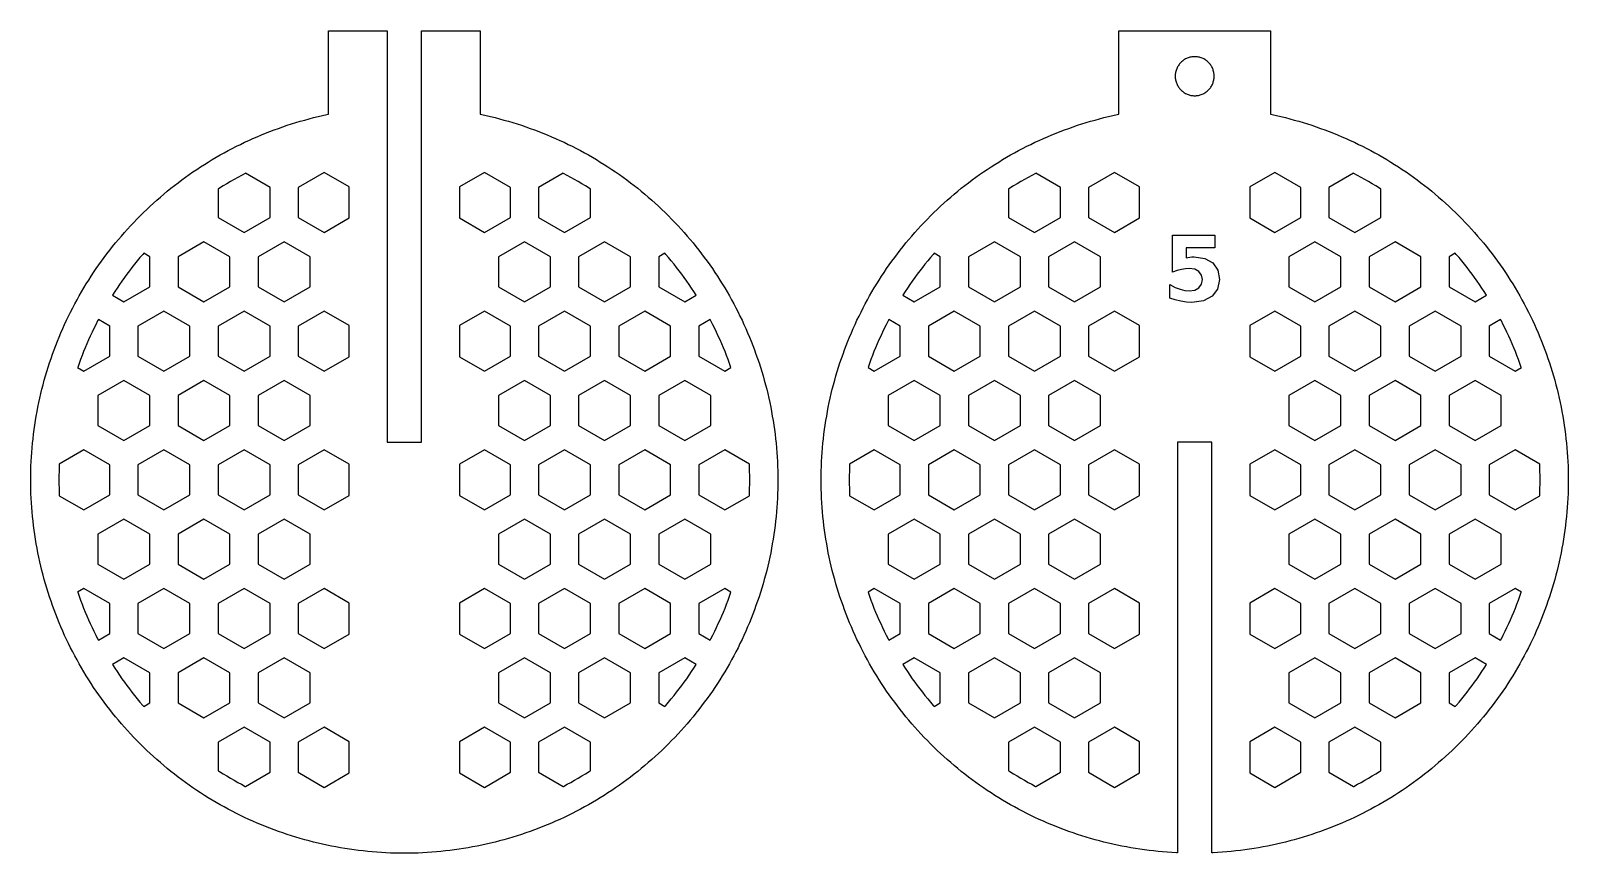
# Model space of a CAD drawing. Header units: millimetres. Extents: x -34 to 108, y -34 to 42.
import ezdxf

# ---------------------------------------------------------------- set-up
doc = ezdxf.new("R2010")
doc.units = ezdxf.units.MM
doc.layers.add('CUT', color=1, linetype='Continuous')
doc.layers.add('ENGRAVE', color=7, linetype='Continuous')

msp = doc.modelspace()

# ---------------------------------------------------------------- linework, layer by layer
at = {"layer": 'CUT'}
for points in [[(34.48, -1.27), (34.46, -1.69), (34.44, -2.12), (34.41, -2.54), (34.37, -2.96), (34.33, -3.38), (34.29, -3.8), (34.24, -4.22), (34.19, -4.64), (34.13, -5.06), (34.06, -5.48), (33.99, -5.9), (33.92, -6.31), (33.84, -6.73), (33.75, -7.15), (33.66, -7.56), (33.57, -7.97), (33.47, -8.38), (33.36, -8.79), (33.25, -9.2), (33.13, -9.61), (33.01, -10.01), (32.89, -10.42), (32.76, -10.82), (32.62, -11.22), (32.48, -11.62), (32.34, -12.02), (32.19, -12.42), (32.03, -12.81), (31.87, -13.2), (31.71, -13.59), (31.54, -13.98), (31.37, -14.37), (31.19, -14.75), (31, -15.13), (30.82, -15.51), (30.62, -15.89), (30.43, -16.26), (30.22, -16.64), (30.02, -17), (29.81, -17.37), (29.59, -17.74), (29.37, -18.1), (29.15, -18.46), (28.92, -18.81), (28.69, -19.17), (28.45, -19.52), (28.21, -19.87), (27.96, -20.21), (27.71, -20.55), (27.46, -20.89), (27.2, -21.23), (26.94, -21.56), (26.67, -21.89), (26.4, -22.21), (26.12, -22.53), (25.85, -22.85), (25.56, -23.17), (25.28, -23.48), (24.99, -23.79), (24.69, -24.09), (24.4, -24.4), (24.09, -24.69), (23.79, -24.99), (23.48, -25.28), (23.17, -25.56), (22.85, -25.85), (22.53, -26.12), (22.21, -26.4), (21.89, -26.67), (21.56, -26.94), (21.23, -27.2), (20.89, -27.46), (20.55, -27.71), (20.21, -27.96), (19.87, -28.21), (19.52, -28.45), (19.17, -28.69), (18.81, -28.92), (18.46, -29.15), (18.1, -29.37), (17.74, -29.59), (17.37, -29.81), (17, -30.02), (16.64, -30.22), (16.26, -30.43), (15.89, -30.62), (15.51, -30.82), (15.13, -31), (14.75, -31.19), (14.37, -31.37), (13.98, -31.54), (13.59, -31.71), (13.2, -31.87), (12.81, -32.03), (12.42, -32.19), (12.02, -32.34), (11.62, -32.48), (11.22, -32.62), (10.82, -32.76), (10.42, -32.89), (10.01, -33.01), (9.61, -33.13), (9.2, -33.25), (8.79, -33.36), (8.38, -33.47), (7.97, -33.57), (7.56, -33.66), (7.15, -33.75), (6.73, -33.84), (6.31, -33.92), (5.9, -33.99), (5.48, -34.06), (5.06, -34.13), (4.64, -34.19), (4.22, -34.24), (3.8, -34.29), (3.38, -34.33), (2.96, -34.37), (2.54, -34.41), (2.12, -34.44), (1.69, -34.46), (1.27, -34.48), (0.85, -34.49), (0.42, -34.5), (0, -34.5), (-0.42, -34.5), (-0.85, -34.49), (-1.27, -34.48), (-1.69, -34.46), (-2.12, -34.44), (-2.54, -34.41), (-2.96, -34.37), (-3.38, -34.33), (-3.8, -34.29), (-4.22, -34.24), (-4.64, -34.19), (-5.06, -34.13), (-5.48, -34.06), (-5.9, -33.99), (-6.31, -33.92), (-6.73, -33.84), (-7.15, -33.75), (-7.56, -33.66), (-7.97, -33.57), (-8.38, -33.47), (-8.79, -33.36), (-9.2, -33.25), (-9.61, -33.13), (-10.01, -33.01), (-10.42, -32.89), (-10.82, -32.76), (-11.22, -32.62), (-11.62, -32.48), (-12.02, -32.34), (-12.42, -32.19), (-12.81, -32.03), (-13.2, -31.87), (-13.59, -31.71), (-13.98, -31.54), (-14.37, -31.37), (-14.75, -31.19), (-15.13, -31), (-15.51, -30.82), (-15.89, -30.62), (-16.26, -30.43), (-16.64, -30.22), (-17, -30.02), (-17.37, -29.81), (-17.74, -29.59), (-18.1, -29.37), (-18.46, -29.15), (-18.81, -28.92), (-19.17, -28.69), (-19.52, -28.45), (-19.87, -28.21), (-20.21, -27.96), (-20.55, -27.71), (-20.89, -27.46), (-21.23, -27.2), (-21.56, -26.94), (-21.89, -26.67), (-22.21, -26.4), (-22.53, -26.12), (-22.85, -25.85), (-23.17, -25.56), (-23.48, -25.28), (-23.79, -24.99), (-24.09, -24.69), (-24.4, -24.4), (-24.69, -24.09), (-24.99, -23.79), (-25.28, -23.48), (-25.56, -23.17), (-25.85, -22.85), (-26.12, -22.53), (-26.4, -22.21), (-26.67, -21.89), (-26.94, -21.56), (-27.2, -21.23), (-27.46, -20.89), (-27.71, -20.55), (-27.96, -20.21), (-28.21, -19.87), (-28.45, -19.52), (-28.69, -19.17), (-28.92, -18.81), (-29.15, -18.46), (-29.37, -18.1), (-29.59, -17.74), (-29.81, -17.37), (-30.02, -17), (-30.22, -16.64), (-30.43, -16.26), (-30.62, -15.89), (-30.82, -15.51), (-31, -15.13), (-31.19, -14.75), (-31.37, -14.37), (-31.54, -13.98), (-31.71, -13.59), (-31.87, -13.2), (-32.03, -12.81), (-32.19, -12.42), (-32.34, -12.02), (-32.48, -11.62), (-32.62, -11.22), (-32.76, -10.82), (-32.89, -10.42), (-33.01, -10.01), (-33.13, -9.61), (-33.25, -9.2), (-33.36, -8.79), (-33.47, -8.38), (-33.57, -7.97), (-33.66, -7.56), (-33.75, -7.15), (-33.84, -6.73), (-33.92, -6.31), (-33.99, -5.9), (-34.06, -5.48), (-34.13, -5.06), (-34.19, -4.64), (-34.24, -4.22), (-34.29, -3.8), (-34.33, -3.38), (-34.37, -2.96), (-34.41, -2.54), (-34.44, -2.12), (-34.46, -1.69), (-34.48, -1.27), (-34.49, -0.85), (-34.5, -0.42), (-34.5, 0), (-34.5, 0.42), (-34.49, 0.85), (-34.48, 1.27), (-34.46, 1.69), (-34.44, 2.12), (-34.41, 2.54), (-34.37, 2.96), (-34.33, 3.38), (-34.29, 3.8), (-34.24, 4.22), (-34.19, 4.64), (-34.13, 5.06), (-34.06, 5.48), (-33.99, 5.9), (-33.92, 6.31), (-33.84, 6.73), (-33.75, 7.15), (-33.66, 7.56), (-33.57, 7.97), (-33.47, 8.38), (-33.36, 8.79), (-33.25, 9.2), (-33.13, 9.61), (-33.01, 10.01), (-32.89, 10.42), (-32.76, 10.82), (-32.62, 11.22), (-32.48, 11.62), (-32.34, 12.02), (-32.19, 12.42), (-32.03, 12.81), (-31.87, 13.2), (-31.71, 13.59), (-31.54, 13.98), (-31.37, 14.37), (-31.19, 14.75), (-31, 15.13), (-30.82, 15.51), (-30.62, 15.89), (-30.43, 16.26), (-30.22, 16.64), (-30.02, 17), (-29.81, 17.37), (-29.59, 17.74), (-29.37, 18.1), (-29.15, 18.46), (-28.92, 18.81), (-28.69, 19.17), (-28.45, 19.52), (-28.21, 19.87), (-27.96, 20.21), (-27.71, 20.55), (-27.46, 20.89), (-27.2, 21.23), (-26.94, 21.56), (-26.67, 21.89), (-26.4, 22.21), (-26.12, 22.53), (-25.85, 22.85), (-25.56, 23.17), (-25.28, 23.48), (-24.99, 23.79), (-24.69, 24.09), (-24.4, 24.4), (-24.09, 24.69), (-23.79, 24.99), (-23.48, 25.28), (-23.17, 25.56), (-22.85, 25.85), (-22.53, 26.12), (-22.21, 26.4), (-21.89, 26.67), (-21.56, 26.94), (-21.23, 27.2), (-20.89, 27.46), (-20.55, 27.71), (-20.21, 27.96), (-19.87, 28.21), (-19.52, 28.45), (-19.17, 28.69), (-18.81, 28.92), (-18.46, 29.15), (-18.1, 29.37), (-17.74, 29.59), (-17.37, 29.81), (-17, 30.02), (-16.64, 30.22), (-16.26, 30.43), (-15.89, 30.62), (-15.51, 30.82), (-15.13, 31), (-14.75, 31.19), (-14.37, 31.37), (-13.98, 31.54), (-13.59, 31.71), (-13.2, 31.87), (-12.81, 32.03), (-12.42, 32.19), (-12.02, 32.34), (-11.62, 32.48), (-11.22, 32.62), (-10.82, 32.76), (-10.42, 32.89), (-10.01, 33.01), (-9.61, 33.13), (-9.2, 33.25), (-8.79, 33.36), (-8.38, 33.47), (-7.97, 33.57), (-7.56, 33.66), (-7.15, 33.75), (-7, 33.78), (-7, 41.5), (-1.59, 41.5), (-1.59, 3.5), (1.59, 3.5), (1.59, 41.5), (7, 41.5), (7, 33.78), (7.15, 33.75), (7.56, 33.66), (7.97, 33.57), (8.38, 33.47), (8.79, 33.36), (9.2, 33.25), (9.61, 33.13), (10.01, 33.01), (10.42, 32.89), (10.82, 32.76), (11.22, 32.62), (11.62, 32.48), (12.02, 32.34), (12.42, 32.19), (12.81, 32.03), (13.2, 31.87), (13.59, 31.71), (13.98, 31.54), (14.37, 31.37), (14.75, 31.19), (15.13, 31), (15.51, 30.82), (15.89, 30.62), (16.26, 30.43), (16.64, 30.22), (17, 30.02), (17.37, 29.81), (17.74, 29.59), (18.1, 29.37), (18.46, 29.15), (18.81, 28.92), (19.17, 28.69), (19.52, 28.45), (19.87, 28.21), (20.21, 27.96), (20.55, 27.71), (20.89, 27.46), (21.23, 27.2), (21.56, 26.94), (21.89, 26.67), (22.21, 26.4), (22.53, 26.12), (22.85, 25.85), (23.17, 25.56), (23.48, 25.28), (23.79, 24.99), (24.09, 24.69), (24.4, 24.4), (24.69, 24.09), (24.99, 23.79), (25.28, 23.48), (25.56, 23.17), (25.85, 22.85), (26.12, 22.53), (26.4, 22.21), (26.67, 21.89), (26.94, 21.56), (27.2, 21.23), (27.46, 20.89), (27.71, 20.55), (27.96, 20.21), (28.21, 19.87), (28.45, 19.52), (28.69, 19.17), (28.92, 18.81), (29.15, 18.46), (29.37, 18.1), (29.59, 17.74), (29.81, 17.37), (30.02, 17), (30.22, 16.64), (30.43, 16.26), (30.62, 15.89), (30.82, 15.51), (31, 15.13), (31.19, 14.75), (31.37, 14.37), (31.54, 13.98), (31.71, 13.59), (31.87, 13.2), (32.03, 12.81), (32.19, 12.42), (32.34, 12.02), (32.48, 11.62), (32.62, 11.22), (32.76, 10.82), (32.89, 10.42), (33.01, 10.01), (33.13, 9.61), (33.25, 9.2), (33.36, 8.79), (33.47, 8.38), (33.57, 7.97), (33.66, 7.56), (33.75, 7.15), (33.84, 6.73), (33.92, 6.31), (33.99, 5.9), (34.06, 5.48), (34.13, 5.06), (34.19, 4.64), (34.24, 4.22), (34.29, 3.8), (34.33, 3.38), (34.37, 2.96), (34.41, 2.54), (34.44, 2.12), (34.46, 1.69), (34.48, 1.27), (34.49, 0.85), (34.5, 0.42), (34.5, 0), (34.5, -0.42), (34.49, -0.85), (34.48, -1.27)], [(107.46, -1.69), (107.44, -2.12), (107.41, -2.54), (107.37, -2.96), (107.33, -3.38), (107.29, -3.8), (107.24, -4.22), (107.19, -4.64), (107.13, -5.06), (107.06, -5.48), (106.99, -5.9), (106.92, -6.31), (106.84, -6.73), (106.75, -7.15), (106.66, -7.56), (106.57, -7.97), (106.47, -8.38), (106.36, -8.79), (106.25, -9.2), (106.13, -9.61), (106.01, -10.01), (105.89, -10.42), (105.76, -10.82), (105.62, -11.22), (105.48, -11.62), (105.34, -12.02), (105.19, -12.42), (105.03, -12.81), (104.87, -13.2), (104.71, -13.59), (104.54, -13.98), (104.37, -14.37), (104.19, -14.75), (104, -15.13), (103.82, -15.51), (103.62, -15.89), (103.43, -16.26), (103.22, -16.64), (103.02, -17), (102.81, -17.37), (102.59, -17.74), (102.37, -18.1), (102.15, -18.46), (101.92, -18.81), (101.69, -19.17), (101.45, -19.52), (101.21, -19.87), (100.96, -20.21), (100.71, -20.55), (100.46, -20.89), (100.2, -21.23), (99.94, -21.56), (99.67, -21.89), (99.4, -22.21), (99.12, -22.53), (98.85, -22.85), (98.56, -23.17), (98.28, -23.48), (97.99, -23.79), (97.69, -24.09), (97.4, -24.4), (97.09, -24.69), (96.79, -24.99), (96.48, -25.28), (96.17, -25.56), (95.85, -25.85), (95.53, -26.12), (95.21, -26.4), (94.89, -26.67), (94.56, -26.94), (94.23, -27.2), (93.89, -27.46), (93.55, -27.71), (93.21, -27.96), (92.87, -28.21), (92.52, -28.45), (92.17, -28.69), (91.81, -28.92), (91.46, -29.15), (91.1, -29.37), (90.74, -29.59), (90.37, -29.81), (90, -30.02), (89.64, -30.22), (89.26, -30.43), (88.89, -30.62), (88.51, -30.82), (88.13, -31), (87.75, -31.19), (87.37, -31.37), (86.98, -31.54), (86.59, -31.71), (86.2, -31.87), (85.81, -32.03), (85.42, -32.19), (85.02, -32.34), (84.62, -32.48), (84.22, -32.62), (83.82, -32.76), (83.42, -32.89), (83.01, -33.01), (82.61, -33.13), (82.2, -33.25), (81.79, -33.36), (81.38, -33.47), (80.97, -33.57), (80.56, -33.66), (80.15, -33.75), (79.73, -33.84), (79.31, -33.92), (78.9, -33.99), (78.48, -34.06), (78.06, -34.13), (77.64, -34.19), (77.22, -34.24), (76.8, -34.29), (76.38, -34.33), (75.96, -34.37), (75.54, -34.41), (75.12, -34.44), (74.69, -34.46), (74.59, -34.46), (74.59, 3.5), (71.41, 3.5), (71.41, -34.46), (71.31, -34.46), (70.88, -34.44), (70.46, -34.41), (70.04, -34.37), (69.62, -34.33), (69.2, -34.29), (68.78, -34.24), (68.36, -34.19), (67.94, -34.13), (67.52, -34.06), (67.1, -33.99), (66.69, -33.92), (66.27, -33.84), (65.85, -33.75), (65.44, -33.66), (65.03, -33.57), (64.62, -33.47), (64.21, -33.36), (63.8, -33.25), (63.39, -33.13), (62.99, -33.01), (62.58, -32.89), (62.18, -32.76), (61.78, -32.62), (61.38, -32.48), (60.98, -32.34), (60.58, -32.19), (60.19, -32.03), (59.8, -31.87), (59.41, -31.71), (59.02, -31.54), (58.63, -31.37), (58.25, -31.19), (57.87, -31), (57.49, -30.82), (57.11, -30.62), (56.74, -30.43), (56.36, -30.22), (56, -30.02), (55.63, -29.81), (55.26, -29.59), (54.9, -29.37), (54.54, -29.15), (54.19, -28.92), (53.83, -28.69), (53.48, -28.45), (53.13, -28.21), (52.79, -27.96), (52.45, -27.71), (52.11, -27.46), (51.77, -27.2), (51.44, -26.94), (51.11, -26.67), (50.79, -26.4), (50.47, -26.12), (50.15, -25.85), (49.83, -25.56), (49.52, -25.28), (49.21, -24.99), (48.91, -24.69), (48.6, -24.4), (48.31, -24.09), (48.01, -23.79), (47.72, -23.48), (47.44, -23.17), (47.15, -22.85), (46.88, -22.53), (46.6, -22.21), (46.33, -21.89), (46.06, -21.56), (45.8, -21.23), (45.54, -20.89), (45.29, -20.55), (45.04, -20.21), (44.79, -19.87), (44.55, -19.52), (44.31, -19.17), (44.08, -18.81), (43.85, -18.46), (43.63, -18.1), (43.41, -17.74), (43.19, -17.37), (42.98, -17), (42.78, -16.64), (42.57, -16.26), (42.38, -15.89), (42.18, -15.51), (42, -15.13), (41.81, -14.75), (41.63, -14.37), (41.46, -13.98), (41.29, -13.59), (41.13, -13.2), (40.97, -12.81), (40.81, -12.42), (40.66, -12.02), (40.52, -11.62), (40.38, -11.22), (40.24, -10.82), (40.11, -10.42), (39.99, -10.01), (39.87, -9.61), (39.75, -9.2), (39.64, -8.79), (39.53, -8.38), (39.43, -7.97), (39.34, -7.56), (39.25, -7.15), (39.16, -6.73), (39.08, -6.31), (39.01, -5.9), (38.94, -5.48), (38.87, -5.06), (38.81, -4.64), (38.76, -4.22), (38.71, -3.8), (38.67, -3.38), (38.63, -2.96), (38.59, -2.54), (38.56, -2.12), (38.54, -1.69), (38.52, -1.27), (38.51, -0.85), (38.5, -0.42), (38.5, 0), (38.5, 0.42), (38.51, 0.85), (38.52, 1.27), (38.54, 1.69), (38.56, 2.12), (38.59, 2.54), (38.63, 2.96), (38.67, 3.38), (38.71, 3.8), (38.76, 4.22), (38.81, 4.64), (38.87, 5.06), (38.94, 5.48), (39.01, 5.9), (39.08, 6.31), (39.16, 6.73), (39.25, 7.15), (39.34, 7.56), (39.43, 7.97), (39.53, 8.38), (39.64, 8.79), (39.75, 9.2), (39.87, 9.61), (39.99, 10.01), (40.11, 10.42), (40.24, 10.82), (40.38, 11.22), (40.52, 11.62), (40.66, 12.02), (40.81, 12.42), (40.97, 12.81), (41.13, 13.2), (41.29, 13.59), (41.46, 13.98), (41.63, 14.37), (41.81, 14.75), (42, 15.13), (42.18, 15.51), (42.38, 15.89), (42.57, 16.26), (42.78, 16.64), (42.98, 17), (43.19, 17.37), (43.41, 17.74), (43.63, 18.1), (43.85, 18.46), (44.08, 18.81), (44.31, 19.17), (44.55, 19.52), (44.79, 19.87), (45.04, 20.21), (45.29, 20.55), (45.54, 20.89), (45.8, 21.23), (46.06, 21.56), (46.33, 21.89), (46.6, 22.21), (46.88, 22.53), (47.15, 22.85), (47.44, 23.17), (47.72, 23.48), (48.01, 23.79), (48.31, 24.09), (48.6, 24.4), (48.91, 24.69), (49.21, 24.99), (49.52, 25.28), (49.83, 25.56), (50.15, 25.85), (50.47, 26.12), (50.79, 26.4), (51.11, 26.67), (51.44, 26.94), (51.77, 27.2), (52.11, 27.46), (52.45, 27.71), (52.79, 27.96), (53.13, 28.21), (53.48, 28.45), (53.83, 28.69), (54.19, 28.92), (54.54, 29.15), (54.9, 29.37), (55.26, 29.59), (55.63, 29.81), (56, 30.02), (56.36, 30.22), (56.74, 30.43), (57.11, 30.62), (57.49, 30.82), (57.87, 31), (58.25, 31.19), (58.63, 31.37), (59.02, 31.54), (59.41, 31.71), (59.8, 31.87), (60.19, 32.03), (60.58, 32.19), (60.98, 32.34), (61.38, 32.48), (61.78, 32.62), (62.18, 32.76), (62.58, 32.89), (62.99, 33.01), (63.39, 33.13), (63.8, 33.25), (64.21, 33.36), (64.62, 33.47), (65.03, 33.57), (65.44, 33.66), (65.85, 33.75), (66, 33.78), (66, 41.5), (80, 41.5), (80, 33.78), (80.15, 33.75), (80.56, 33.66), (80.97, 33.57), (81.38, 33.47), (81.79, 33.36), (82.2, 33.25), (82.61, 33.13), (83.01, 33.01), (83.42, 32.89), (83.82, 32.76), (84.22, 32.62), (84.62, 32.48), (85.02, 32.34), (85.42, 32.19), (85.81, 32.03), (86.2, 31.87), (86.59, 31.71), (86.98, 31.54), (87.37, 31.37), (87.75, 31.19), (88.13, 31), (88.51, 30.82), (88.89, 30.62), (89.26, 30.43), (89.64, 30.22), (90, 30.02), (90.37, 29.81), (90.74, 29.59), (91.1, 29.37), (91.46, 29.15), (91.81, 28.92), (92.17, 28.69), (92.52, 28.45), (92.87, 28.21), (93.21, 27.96), (93.55, 27.71), (93.89, 27.46), (94.23, 27.2), (94.56, 26.94), (94.89, 26.67), (95.21, 26.4), (95.53, 26.12), (95.85, 25.85), (96.17, 25.56), (96.48, 25.28), (96.79, 24.99), (97.09, 24.69), (97.4, 24.4), (97.69, 24.09), (97.99, 23.79), (98.28, 23.48), (98.56, 23.17), (98.85, 22.85), (99.12, 22.53), (99.4, 22.21), (99.67, 21.89), (99.94, 21.56), (100.2, 21.23), (100.46, 20.89), (100.71, 20.55), (100.96, 20.21), (101.21, 19.87), (101.45, 19.52), (101.69, 19.17), (101.92, 18.81), (102.15, 18.46), (102.37, 18.1), (102.59, 17.74), (102.81, 17.37), (103.02, 17), (103.22, 16.64), (103.43, 16.26), (103.62, 15.89), (103.82, 15.51), (104, 15.13), (104.19, 14.75), (104.37, 14.37), (104.54, 13.98), (104.71, 13.59), (104.87, 13.2), (105.03, 12.81), (105.19, 12.42), (105.34, 12.02), (105.48, 11.62), (105.62, 11.22), (105.76, 10.82), (105.89, 10.42), (106.01, 10.01), (106.13, 9.61), (106.25, 9.2), (106.36, 8.79), (106.47, 8.38), (106.57, 7.97), (106.66, 7.56), (106.75, 7.15), (106.84, 6.73), (106.92, 6.31), (106.99, 5.9), (107.06, 5.48), (107.13, 5.06), (107.19, 4.64), (107.24, 4.22), (107.29, 3.8), (107.33, 3.38), (107.37, 2.96), (107.41, 2.54), (107.44, 2.12), (107.46, 1.69), (107.48, 1.27), (107.49, 0.85), (107.5, 0.42), (107.5, 0), (107.5, -0.42), (107.49, -0.85), (107.48, -1.27), (107.46, -1.69)], [(74.8, 37.39), (74.79, 37.48), (74.78, 37.56), (74.77, 37.65), (74.75, 37.74), (74.72, 37.82), (74.69, 37.91), (74.66, 37.99), (74.63, 38.07), (74.59, 38.15), (74.54, 38.23), (74.5, 38.3), (74.45, 38.37), (74.39, 38.44), (74.33, 38.51), (74.27, 38.57), (74.21, 38.63), (74.14, 38.69), (74.07, 38.75), (74, 38.8), (73.93, 38.84), (73.85, 38.89), (73.77, 38.93), (73.69, 38.96), (73.61, 38.99), (73.52, 39.02), (73.44, 39.05), (73.35, 39.07), (73.26, 39.08), (73.18, 39.09), (73.09, 39.1), (73, 39.1), (72.91, 39.1), (72.82, 39.09), (72.74, 39.08), (72.65, 39.07), (72.56, 39.05), (72.48, 39.02), (72.39, 38.99), (72.31, 38.96), (72.23, 38.93), (72.15, 38.89), (72.07, 38.84), (72, 38.8), (71.93, 38.75), (71.86, 38.69), (71.79, 38.63), (71.73, 38.57), (71.67, 38.51), (71.61, 38.44), (71.55, 38.37), (71.5, 38.3), (71.46, 38.23), (71.41, 38.15), (71.37, 38.07), (71.34, 37.99), (71.31, 37.91), (71.28, 37.82), (71.25, 37.74), (71.23, 37.65), (71.22, 37.56), (71.21, 37.48), (71.2, 37.39), (71.2, 37.3), (71.2, 37.21), (71.21, 37.12), (71.22, 37.04), (71.23, 36.95), (71.25, 36.86), (71.28, 36.78), (71.31, 36.69), (71.34, 36.61), (71.37, 36.53), (71.41, 36.45), (71.46, 36.37), (71.5, 36.3), (71.55, 36.23), (71.61, 36.16), (71.67, 36.09), (71.73, 36.03), (71.79, 35.97), (71.86, 35.91), (71.93, 35.85), (72, 35.8), (72.07, 35.76), (72.15, 35.71), (72.23, 35.67), (72.31, 35.64), (72.39, 35.61), (72.48, 35.58), (72.56, 35.55), (72.65, 35.53), (72.74, 35.52), (72.82, 35.51), (72.91, 35.5), (73, 35.5), (73.09, 35.5), (73.18, 35.51), (73.26, 35.52), (73.35, 35.53), (73.44, 35.55), (73.52, 35.58), (73.61, 35.61), (73.69, 35.64), (73.77, 35.67), (73.85, 35.71), (73.93, 35.76), (74, 35.8), (74.07, 35.85), (74.14, 35.91), (74.21, 35.97), (74.27, 36.03), (74.33, 36.09), (74.39, 36.16), (74.45, 36.23), (74.5, 36.3), (74.54, 36.37), (74.59, 36.45), (74.63, 36.53), (74.66, 36.61), (74.69, 36.69), (74.72, 36.78), (74.75, 36.86), (74.77, 36.95), (74.78, 37.04), (74.79, 37.12), (74.8, 37.21), (74.8, 37.3), (74.8, 37.39)], [(-5.09, 27.07), (-7.4, 28.41), (-9.8, 27.02), (-9.8, 24.25), (-7.4, 22.86), (-5.09, 24.2), (-5.09, 27.07)], [(9.8, 27.02), (7.4, 28.41), (5.09, 27.07), (5.09, 24.2), (7.4, 22.86), (9.8, 24.25), (9.8, 27.02)], [(65.6, 28.41), (63.2, 27.02), (63.2, 24.25), (65.6, 22.86), (67.91, 24.2), (67.91, 27.07), (65.6, 28.41)], [(80.4, 28.41), (78.09, 27.07), (78.09, 24.2), (80.4, 22.86), (82.8, 24.25), (82.8, 27.02), (80.4, 28.41)], [(-16.73, 27.16), (-17.07, 26.95), (-17.2, 26.87), (-17.2, 24.25), (-14.8, 22.86), (-12.4, 24.25), (-12.4, 27.02), (-14.67, 28.33), (-14.69, 28.32), (-15.04, 28.13), (-15.38, 27.95), (-15.72, 27.76), (-16.06, 27.56), (-16.4, 27.36), (-16.73, 27.16)], [(14.69, 28.32), (14.67, 28.33), (12.4, 27.02), (12.4, 24.25), (14.8, 22.86), (17.2, 24.25), (17.2, 26.87), (17.07, 26.95), (16.73, 27.16), (16.4, 27.36), (16.06, 27.56), (15.72, 27.76), (15.38, 27.95), (15.04, 28.13), (14.69, 28.32)], [(55.93, 26.95), (55.8, 26.87), (55.8, 24.25), (58.2, 22.86), (60.6, 24.25), (60.6, 27.02), (58.33, 28.33), (58.31, 28.32), (57.96, 28.13), (57.62, 27.95), (57.28, 27.76), (56.94, 27.56), (56.6, 27.36), (56.27, 27.16), (55.93, 26.95)], [(87.67, 28.33), (85.4, 27.02), (85.4, 24.25), (87.8, 22.86), (90.2, 24.25), (90.2, 26.87), (90.07, 26.95), (89.73, 27.16), (89.4, 27.36), (89.06, 27.56), (88.72, 27.76), (88.38, 27.95), (88.04, 28.13), (87.69, 28.32), (87.67, 28.33)], [(-16.1, 20.61), (-18.5, 22), (-20.9, 20.61), (-20.9, 17.84), (-18.5, 16.45), (-16.1, 17.84), (-16.1, 20.61)], [(-11.1, 22), (-13.5, 20.61), (-13.5, 17.84), (-11.1, 16.45), (-8.7, 17.84), (-8.7, 20.61), (-11.1, 22)], [(13.5, 20.61), (11.1, 22), (8.7, 20.61), (8.7, 17.84), (11.1, 16.45), (13.5, 17.84), (13.5, 20.61)], [(20.9, 20.61), (18.5, 22), (16.1, 20.61), (16.1, 17.84), (18.5, 16.45), (20.9, 17.84), (20.9, 20.61)], [(54.5, 22), (52.1, 20.61), (52.1, 17.84), (54.5, 16.45), (56.9, 17.84), (56.9, 20.61), (54.5, 22)], [(59.5, 20.61), (59.5, 17.84), (61.9, 16.45), (64.3, 17.84), (64.3, 20.61), (61.9, 22), (59.5, 20.61)], [(84.1, 22), (81.7, 20.61), (81.7, 17.84), (84.1, 16.45), (86.5, 17.84), (86.5, 20.61), (84.1, 22)], [(91.5, 22), (89.1, 20.61), (89.1, 17.84), (91.5, 16.45), (93.9, 17.84), (93.9, 20.61), (91.5, 22)], [(-26.52, 17.72), (-26.74, 17.4), (-26.95, 17.07), (-26.95, 17.06), (-25.9, 16.45), (-23.5, 17.84), (-23.5, 20.61), (-24.07, 20.94), (-24.15, 20.84), (-24.41, 20.54), (-24.66, 20.24), (-24.91, 19.93), (-25.15, 19.63), (-25.39, 19.32), (-25.62, 19), (-25.85, 18.69), (-26.08, 18.37), (-26.3, 18.05), (-26.52, 17.72)], [(24.41, 20.54), (24.15, 20.84), (24.07, 20.94), (23.5, 20.61), (23.5, 17.84), (25.9, 16.45), (26.95, 17.06), (26.95, 17.07), (26.74, 17.4), (26.52, 17.72), (26.3, 18.05), (26.08, 18.37), (25.85, 18.69), (25.62, 19), (25.39, 19.32), (25.15, 19.63), (24.91, 19.93), (24.66, 20.24), (24.41, 20.54)], [(46.26, 17.4), (46.05, 17.07), (46.05, 17.06), (47.1, 16.45), (49.5, 17.84), (49.5, 20.61), (48.93, 20.94), (48.85, 20.84), (48.59, 20.54), (48.34, 20.24), (48.09, 19.93), (47.85, 19.63), (47.61, 19.32), (47.38, 19), (47.15, 18.69), (46.92, 18.37), (46.7, 18.05), (46.48, 17.72), (46.26, 17.4)], [(97.15, 20.84), (97.07, 20.94), (96.5, 20.61), (96.5, 17.84), (98.9, 16.45), (99.95, 17.06), (99.95, 17.07), (99.74, 17.4), (99.52, 17.72), (99.3, 18.05), (99.08, 18.37), (98.85, 18.69), (98.62, 19), (98.39, 19.32), (98.15, 19.63), (97.91, 19.93), (97.66, 20.24), (97.41, 20.54), (97.15, 20.84)], [(-29.9, 11.11), (-30.04, 10.75), (-30.16, 10.38), (-30.17, 10.37), (-29.6, 10.05), (-27.2, 11.43), (-27.2, 14.2), (-28.25, 14.81), (-28.32, 14.69), (-28.49, 14.34), (-28.67, 13.99), (-28.84, 13.64), (-29, 13.28), (-29.16, 12.93), (-29.32, 12.57), (-29.47, 12.21), (-29.62, 11.85), (-29.76, 11.48), (-29.9, 11.11)], [(-19.8, 14.2), (-22.2, 15.59), (-24.6, 14.2), (-24.6, 11.43), (-22.2, 10.05), (-19.8, 11.43), (-19.8, 14.2)], [(-14.8, 15.59), (-17.2, 14.2), (-17.2, 11.43), (-14.8, 10.05), (-12.4, 11.43), (-12.4, 14.2), (-14.8, 15.59)], [(-5.09, 14.25), (-7.4, 15.59), (-9.8, 14.2), (-9.8, 11.43), (-7.4, 10.05), (-5.09, 11.38), (-5.09, 14.25)], [(9.8, 14.2), (7.4, 15.59), (5.09, 14.25), (5.09, 11.38), (7.4, 10.05), (9.8, 11.43), (9.8, 14.2)], [(17.2, 14.2), (14.8, 15.59), (12.4, 14.2), (12.4, 11.43), (14.8, 10.05), (17.2, 11.43), (17.2, 14.2)], [(24.6, 14.2), (22.2, 15.59), (19.8, 14.2), (19.8, 11.43), (22.2, 10.05), (24.6, 11.43), (24.6, 14.2)], [(28.49, 14.34), (28.32, 14.69), (28.25, 14.81), (27.2, 14.2), (27.2, 11.43), (29.6, 10.05), (30.17, 10.37), (30.16, 10.38), (30.04, 10.75), (29.9, 11.11), (29.76, 11.48), (29.62, 11.85), (29.47, 12.21), (29.32, 12.57), (29.16, 12.93), (29, 13.28), (28.84, 13.64), (28.67, 13.99), (28.49, 14.34)], [(42.96, 10.75), (42.84, 10.38), (42.83, 10.37), (43.4, 10.05), (45.8, 11.43), (45.8, 14.2), (44.75, 14.81), (44.68, 14.69), (44.51, 14.34), (44.33, 13.99), (44.16, 13.64), (44, 13.28), (43.84, 12.93), (43.68, 12.57), (43.53, 12.21), (43.38, 11.85), (43.24, 11.48), (43.1, 11.11), (42.96, 10.75)], [(50.8, 15.59), (48.4, 14.2), (48.4, 11.43), (50.8, 10.05), (53.2, 11.43), (53.2, 14.2), (50.8, 15.59)], [(55.8, 14.2), (55.8, 11.43), (58.2, 10.05), (60.6, 11.43), (60.6, 14.2), (58.2, 15.59), (55.8, 14.2)], [(65.6, 15.59), (63.2, 14.2), (63.2, 11.43), (65.6, 10.05), (67.91, 11.38), (67.91, 14.25), (65.6, 15.59)], [(80.4, 15.59), (78.09, 14.25), (78.09, 11.38), (80.4, 10.05), (82.8, 11.43), (82.8, 14.2), (80.4, 15.59)], [(87.8, 15.59), (85.4, 14.2), (85.4, 11.43), (87.8, 10.05), (90.2, 11.43), (90.2, 14.2), (87.8, 15.59)], [(95.2, 15.59), (92.8, 14.2), (92.8, 11.43), (95.2, 10.05), (97.6, 11.43), (97.6, 14.2), (95.2, 15.59)], [(101.32, 14.69), (101.25, 14.81), (100.2, 14.2), (100.2, 11.43), (102.6, 10.05), (103.17, 10.37), (103.16, 10.38), (103.04, 10.75), (102.9, 11.11), (102.76, 11.48), (102.62, 11.85), (102.47, 12.21), (102.32, 12.57), (102.16, 12.93), (102, 13.28), (101.84, 13.64), (101.67, 13.99), (101.49, 14.34), (101.32, 14.69)], [(-23.5, 7.79), (-25.9, 9.18), (-28.3, 7.79), (-28.3, 5.02), (-25.9, 3.64), (-23.5, 5.02), (-23.5, 7.79)], [(-16.1, 7.79), (-18.5, 9.18), (-20.9, 7.79), (-20.9, 5.02), (-18.5, 3.64), (-16.1, 5.02), (-16.1, 7.79)], [(-8.7, 7.79), (-11.1, 9.18), (-13.5, 7.79), (-13.5, 5.02), (-11.1, 3.64), (-8.7, 5.02), (-8.7, 7.79)], [(13.5, 7.79), (11.1, 9.18), (8.7, 7.79), (8.7, 5.02), (11.1, 3.64), (13.5, 5.02), (13.5, 7.79)], [(18.5, 9.18), (16.1, 7.79), (16.1, 5.02), (18.5, 3.64), (20.9, 5.02), (20.9, 7.79), (18.5, 9.18)], [(28.3, 7.79), (25.9, 9.18), (23.5, 7.79), (23.5, 5.02), (25.9, 3.64), (28.3, 5.02), (28.3, 7.79)], [(47.1, 9.18), (44.7, 7.79), (44.7, 5.02), (47.1, 3.64), (49.5, 5.02), (49.5, 7.79), (47.1, 9.18)], [(54.5, 9.18), (52.1, 7.79), (52.1, 5.02), (54.5, 3.64), (56.9, 5.02), (56.9, 7.79), (54.5, 9.18)], [(61.9, 9.18), (59.5, 7.79), (59.5, 5.02), (61.9, 3.64), (64.3, 5.02), (64.3, 7.79), (61.9, 9.18)], [(84.1, 9.18), (81.7, 7.79), (81.7, 5.02), (84.1, 3.64), (86.5, 5.02), (86.5, 7.79), (84.1, 9.18)], [(89.1, 7.79), (89.1, 5.02), (91.5, 3.64), (93.9, 5.02), (93.9, 7.79), (91.5, 9.18), (89.1, 7.79)], [(98.9, 9.18), (96.5, 7.79), (96.5, 5.02), (98.9, 3.64), (101.3, 5.02), (101.3, 7.79), (98.9, 9.18)], [(-31.9, -0.39), (-31.89, -0.78), (-31.88, -1.17), (-31.87, -1.46), (-29.6, -2.77), (-27.2, -1.39), (-27.2, 1.39), (-29.6, 2.77), (-31.87, 1.46), (-31.88, 1.17), (-31.89, 0.78), (-31.9, 0.39), (-31.9, 0), (-31.9, -0.39)], [(-19.8, 1.39), (-22.2, 2.77), (-24.6, 1.39), (-24.6, -1.39), (-22.2, -2.77), (-19.8, -1.39), (-19.8, 1.39)], [(-12.4, 1.39), (-14.8, 2.77), (-17.2, 1.39), (-17.2, -1.39), (-14.8, -2.77), (-12.4, -1.39), (-12.4, 1.39)], [(-7.4, 2.77), (-9.8, 1.39), (-9.8, -1.39), (-7.4, -2.77), (-5.09, -1.44), (-5.09, 1.44), (-7.4, 2.77)], [(9.8, 1.39), (7.4, 2.77), (5.09, 1.44), (5.09, -1.44), (7.4, -2.77), (9.8, -1.39), (9.8, 1.39)], [(17.2, 1.39), (14.8, 2.77), (12.4, 1.39), (12.4, -1.39), (14.8, -2.77), (17.2, -1.39), (17.2, 1.39)], [(24.6, 1.39), (22.2, 2.77), (19.8, 1.39), (19.8, -1.39), (22.2, -2.77), (24.6, -1.39), (24.6, 1.39)], [(31.88, 1.17), (31.87, 1.46), (29.6, 2.77), (27.2, 1.39), (27.2, -1.39), (29.6, -2.77), (31.87, -1.46), (31.88, -1.17), (31.89, -0.78), (31.9, -0.39), (31.9, 0), (31.9, 0.39), (31.89, 0.78), (31.88, 1.17)], [(41.11, -0.78), (41.12, -1.17), (41.13, -1.46), (43.4, -2.77), (45.8, -1.39), (45.8, 1.39), (43.4, 2.77), (41.13, 1.46), (41.12, 1.17), (41.11, 0.78), (41.1, 0.39), (41.1, 0), (41.1, -0.39), (41.11, -0.78)], [(50.8, 2.77), (48.4, 1.39), (48.4, -1.39), (50.8, -2.77), (53.2, -1.39), (53.2, 1.39), (50.8, 2.77)], [(58.2, 2.77), (55.8, 1.39), (55.8, -1.39), (58.2, -2.77), (60.6, -1.39), (60.6, 1.39), (58.2, 2.77)], [(63.2, 1.39), (63.2, -1.39), (65.6, -2.77), (67.91, -1.44), (67.91, 1.44), (65.6, 2.77), (63.2, 1.39)], [(80.4, 2.77), (78.09, 1.44), (78.09, -1.44), (80.4, -2.77), (82.8, -1.39), (82.8, 1.39), (80.4, 2.77)], [(87.8, 2.77), (85.4, 1.39), (85.4, -1.39), (87.8, -2.77), (90.2, -1.39), (90.2, 1.39), (87.8, 2.77)], [(95.2, 2.77), (92.8, 1.39), (92.8, -1.39), (95.2, -2.77), (97.6, -1.39), (97.6, 1.39), (95.2, 2.77)], [(104.87, 1.46), (102.6, 2.77), (100.2, 1.39), (100.2, -1.39), (102.6, -2.77), (104.87, -1.46), (104.88, -1.17), (104.89, -0.78), (104.9, -0.39), (104.9, 0), (104.9, 0.39), (104.89, 0.78), (104.88, 1.17), (104.87, 1.46)], [(-23.5, -5.02), (-25.9, -3.64), (-28.3, -5.02), (-28.3, -7.79), (-25.9, -9.18), (-23.5, -7.79), (-23.5, -5.02)], [(-18.5, -3.64), (-20.9, -5.02), (-20.9, -7.79), (-18.5, -9.18), (-16.1, -7.79), (-16.1, -5.02), (-18.5, -3.64)], [(-8.7, -5.02), (-11.1, -3.64), (-13.5, -5.02), (-13.5, -7.79), (-11.1, -9.18), (-8.7, -7.79), (-8.7, -5.02)], [(13.5, -5.02), (11.1, -3.64), (8.7, -5.02), (8.7, -7.79), (11.1, -9.18), (13.5, -7.79), (13.5, -5.02)], [(20.9, -5.02), (18.5, -3.64), (16.1, -5.02), (16.1, -7.79), (18.5, -9.18), (20.9, -7.79), (20.9, -5.02)], [(28.3, -5.02), (25.9, -3.64), (23.5, -5.02), (23.5, -7.79), (25.9, -9.18), (28.3, -7.79), (28.3, -5.02)], [(47.1, -3.64), (44.7, -5.02), (44.7, -7.79), (47.1, -9.18), (49.5, -7.79), (49.5, -5.02), (47.1, -3.64)], [(52.1, -5.02), (52.1, -7.79), (54.5, -9.18), (56.9, -7.79), (56.9, -5.02), (54.5, -3.64), (52.1, -5.02)], [(61.9, -3.64), (59.5, -5.02), (59.5, -7.79), (61.9, -9.18), (64.3, -7.79), (64.3, -5.02), (61.9, -3.64)], [(84.1, -3.64), (81.7, -5.02), (81.7, -7.79), (84.1, -9.18), (86.5, -7.79), (86.5, -5.02), (84.1, -3.64)], [(91.5, -3.64), (89.1, -5.02), (89.1, -7.79), (91.5, -9.18), (93.9, -7.79), (93.9, -5.02), (91.5, -3.64)], [(98.9, -3.64), (96.5, -5.02), (96.5, -7.79), (98.9, -9.18), (101.3, -7.79), (101.3, -5.02), (98.9, -3.64)], [(-28.84, -13.64), (-28.67, -13.99), (-28.49, -14.34), (-28.32, -14.69), (-28.25, -14.81), (-27.2, -14.2), (-27.2, -11.43), (-29.6, -10.05), (-30.17, -10.37), (-30.16, -10.38), (-30.04, -10.75), (-29.9, -11.11), (-29.76, -11.48), (-29.62, -11.85), (-29.47, -12.21), (-29.32, -12.57), (-29.16, -12.93), (-29, -13.28), (-28.84, -13.64)], [(-19.8, -11.43), (-22.2, -10.05), (-24.6, -11.43), (-24.6, -14.2), (-22.2, -15.59), (-19.8, -14.2), (-19.8, -11.43)], [(-12.4, -11.43), (-14.8, -10.05), (-17.2, -11.43), (-17.2, -14.2), (-14.8, -15.59), (-12.4, -14.2), (-12.4, -11.43)], [(-5.09, -11.38), (-7.4, -10.05), (-9.8, -11.43), (-9.8, -14.2), (-7.4, -15.59), (-5.09, -14.25), (-5.09, -11.38)], [(9.8, -11.43), (7.4, -10.05), (5.09, -11.38), (5.09, -14.25), (7.4, -15.59), (9.8, -14.2), (9.8, -11.43)], [(17.2, -11.43), (14.8, -10.05), (12.4, -11.43), (12.4, -14.2), (14.8, -15.59), (17.2, -14.2), (17.2, -11.43)], [(24.6, -11.43), (22.2, -10.05), (19.8, -11.43), (19.8, -14.2), (22.2, -15.59), (24.6, -14.2), (24.6, -11.43)], [(30.16, -10.38), (30.17, -10.37), (29.6, -10.05), (27.2, -11.43), (27.2, -14.2), (28.25, -14.81), (28.32, -14.69), (28.49, -14.34), (28.67, -13.99), (28.84, -13.64), (29, -13.28), (29.16, -12.93), (29.32, -12.57), (29.47, -12.21), (29.62, -11.85), (29.76, -11.48), (29.9, -11.11), (30.04, -10.75), (30.16, -10.38)], [(44.33, -13.99), (44.51, -14.34), (44.68, -14.69), (44.75, -14.81), (45.8, -14.2), (45.8, -11.43), (43.4, -10.05), (42.83, -10.37), (42.84, -10.38), (42.96, -10.75), (43.1, -11.11), (43.24, -11.48), (43.38, -11.85), (43.53, -12.21), (43.68, -12.57), (43.84, -12.93), (44, -13.28), (44.16, -13.64), (44.33, -13.99)], [(50.8, -10.05), (48.4, -11.43), (48.4, -14.2), (50.8, -15.59), (53.2, -14.2), (53.2, -11.43), (50.8, -10.05)], [(58.2, -10.05), (55.8, -11.43), (55.8, -14.2), (58.2, -15.59), (60.6, -14.2), (60.6, -11.43), (58.2, -10.05)], [(65.6, -10.05), (63.2, -11.43), (63.2, -14.2), (65.6, -15.59), (67.91, -14.25), (67.91, -11.38), (65.6, -10.05)], [(80.4, -10.05), (78.09, -11.38), (78.09, -14.25), (80.4, -15.59), (82.8, -14.2), (82.8, -11.43), (80.4, -10.05)], [(87.8, -10.05), (85.4, -11.43), (85.4, -14.2), (87.8, -15.59), (90.2, -14.2), (90.2, -11.43), (87.8, -10.05)], [(95.2, -10.05), (92.8, -11.43), (92.8, -14.2), (95.2, -15.59), (97.6, -14.2), (97.6, -11.43), (95.2, -10.05)], [(103.17, -10.37), (102.6, -10.05), (100.2, -11.43), (100.2, -14.2), (101.25, -14.81), (101.32, -14.69), (101.49, -14.34), (101.67, -13.99), (101.84, -13.64), (102, -13.28), (102.16, -12.93), (102.32, -12.57), (102.47, -12.21), (102.62, -11.85), (102.76, -11.48), (102.9, -11.11), (103.04, -10.75), (103.16, -10.38), (103.17, -10.37)], [(-24.91, -19.93), (-24.66, -20.24), (-24.41, -20.54), (-24.15, -20.84), (-24.07, -20.94), (-23.5, -20.61), (-23.5, -17.84), (-25.9, -16.45), (-26.95, -17.06), (-26.95, -17.07), (-26.74, -17.4), (-26.52, -17.72), (-26.3, -18.05), (-26.08, -18.37), (-25.85, -18.69), (-25.62, -19), (-25.39, -19.32), (-25.15, -19.63), (-24.91, -19.93)], [(-16.1, -17.84), (-18.5, -16.45), (-20.9, -17.84), (-20.9, -20.61), (-18.5, -22), (-16.1, -20.61), (-16.1, -17.84)], [(-8.7, -17.84), (-11.1, -16.45), (-13.5, -17.84), (-13.5, -20.61), (-11.1, -22), (-8.7, -20.61), (-8.7, -17.84)], [(11.1, -16.45), (8.7, -17.84), (8.7, -20.61), (11.1, -22), (13.5, -20.61), (13.5, -17.84), (11.1, -16.45)], [(20.9, -17.84), (18.5, -16.45), (16.1, -17.84), (16.1, -20.61), (18.5, -22), (20.9, -20.61), (20.9, -17.84)], [(26.74, -17.4), (26.95, -17.07), (26.95, -17.06), (25.9, -16.45), (23.5, -17.84), (23.5, -20.61), (24.07, -20.94), (24.15, -20.84), (24.41, -20.54), (24.66, -20.24), (24.91, -19.93), (25.15, -19.63), (25.39, -19.32), (25.62, -19), (25.85, -18.69), (26.08, -18.37), (26.3, -18.05), (26.52, -17.72), (26.74, -17.4)], [(48.34, -20.24), (48.59, -20.54), (48.85, -20.84), (48.93, -20.94), (49.5, -20.61), (49.5, -17.84), (47.1, -16.45), (46.05, -17.06), (46.05, -17.07), (46.26, -17.4), (46.48, -17.72), (46.7, -18.05), (46.92, -18.37), (47.15, -18.69), (47.38, -19), (47.61, -19.32), (47.85, -19.63), (48.09, -19.93), (48.34, -20.24)], [(54.5, -16.45), (52.1, -17.84), (52.1, -20.61), (54.5, -22), (56.9, -20.61), (56.9, -17.84), (54.5, -16.45)], [(61.9, -16.45), (59.5, -17.84), (59.5, -20.61), (61.9, -22), (64.3, -20.61), (64.3, -17.84), (61.9, -16.45)], [(81.7, -17.84), (81.7, -20.61), (84.1, -22), (86.5, -20.61), (86.5, -17.84), (84.1, -16.45), (81.7, -17.84)], [(91.5, -16.45), (89.1, -17.84), (89.1, -20.61), (91.5, -22), (93.9, -20.61), (93.9, -17.84), (91.5, -16.45)], [(99.95, -17.07), (99.95, -17.06), (98.9, -16.45), (96.5, -17.84), (96.5, -20.61), (97.07, -20.94), (97.15, -20.84), (97.41, -20.54), (97.66, -20.24), (97.91, -19.93), (98.15, -19.63), (98.39, -19.32), (98.62, -19), (98.85, -18.69), (99.08, -18.37), (99.3, -18.05), (99.52, -17.72), (99.74, -17.4), (99.95, -17.07)], [(-15.38, -27.95), (-15.04, -28.13), (-14.69, -28.32), (-14.67, -28.33), (-12.4, -27.02), (-12.4, -24.25), (-14.8, -22.86), (-17.2, -24.25), (-17.2, -26.87), (-17.07, -26.95), (-16.73, -27.16), (-16.4, -27.36), (-16.06, -27.56), (-15.72, -27.76), (-15.38, -27.95)], [(-5.09, -24.2), (-7.4, -22.86), (-9.8, -24.25), (-9.8, -27.02), (-7.4, -28.41), (-5.09, -27.07), (-5.09, -24.2)], [(9.8, -24.25), (7.4, -22.86), (5.09, -24.2), (5.09, -27.07), (7.4, -28.41), (9.8, -27.02), (9.8, -24.25)], [(15.72, -27.76), (16.06, -27.56), (16.4, -27.36), (16.73, -27.16), (17.07, -26.95), (17.2, -26.87), (17.2, -24.25), (14.8, -22.86), (12.4, -24.25), (12.4, -27.02), (14.67, -28.33), (14.69, -28.32), (15.04, -28.13), (15.38, -27.95), (15.72, -27.76)], [(57.96, -28.13), (58.31, -28.32), (58.33, -28.33), (60.6, -27.02), (60.6, -24.25), (58.2, -22.86), (55.8, -24.25), (55.8, -26.87), (55.93, -26.95), (56.27, -27.16), (56.6, -27.36), (56.94, -27.56), (57.28, -27.76), (57.62, -27.95), (57.96, -28.13)], [(65.6, -22.86), (63.2, -24.25), (63.2, -27.02), (65.6, -28.41), (67.91, -27.07), (67.91, -24.2), (65.6, -22.86)], [(80.4, -22.86), (78.09, -24.2), (78.09, -27.07), (80.4, -28.41), (82.8, -27.02), (82.8, -24.25), (80.4, -22.86)], [(89.06, -27.56), (89.4, -27.36), (89.73, -27.16), (90.07, -26.95), (90.2, -26.87), (90.2, -24.25), (87.8, -22.86), (85.4, -24.25), (85.4, -27.02), (87.67, -28.33), (87.69, -28.32), (88.04, -28.13), (88.38, -27.95), (88.72, -27.76), (89.06, -27.56)]]:
    msp.add_lwpolyline(points, close=True, dxfattribs=at)
at = {"layer": 'ENGRAVE'}
msp.add_lwpolyline([(74.85, 22.6), (74.85, 21.45), (72.2, 21.45), (72.2, 20.51), (72.38, 20.55), (72.56, 20.58), (72.75, 20.6), (72.94, 20.61), (73.93, 20.47), (74.67, 20.05), (75.13, 19.39), (75.29, 18.5), (75.12, 17.62), (74.61, 16.96), (73.81, 16.54), (72.74, 16.4), (72.23, 16.43), (71.72, 16.5), (71.21, 16.63), (70.71, 16.8), (70.71, 18.04), (71.2, 17.79), (71.65, 17.61), (72.09, 17.5), (72.5, 17.47), (73, 17.54), (73.39, 17.75), (73.64, 18.07), (73.72, 18.5), (73.64, 18.93), (73.39, 19.26), (73, 19.47), (72.5, 19.54), (72.15, 19.51), (71.77, 19.45), (71.38, 19.34), (70.95, 19.18), (70.95, 22.6), (74.85, 22.6)], close=True, dxfattribs=at)

doc.saveas('drawing.dxf')
